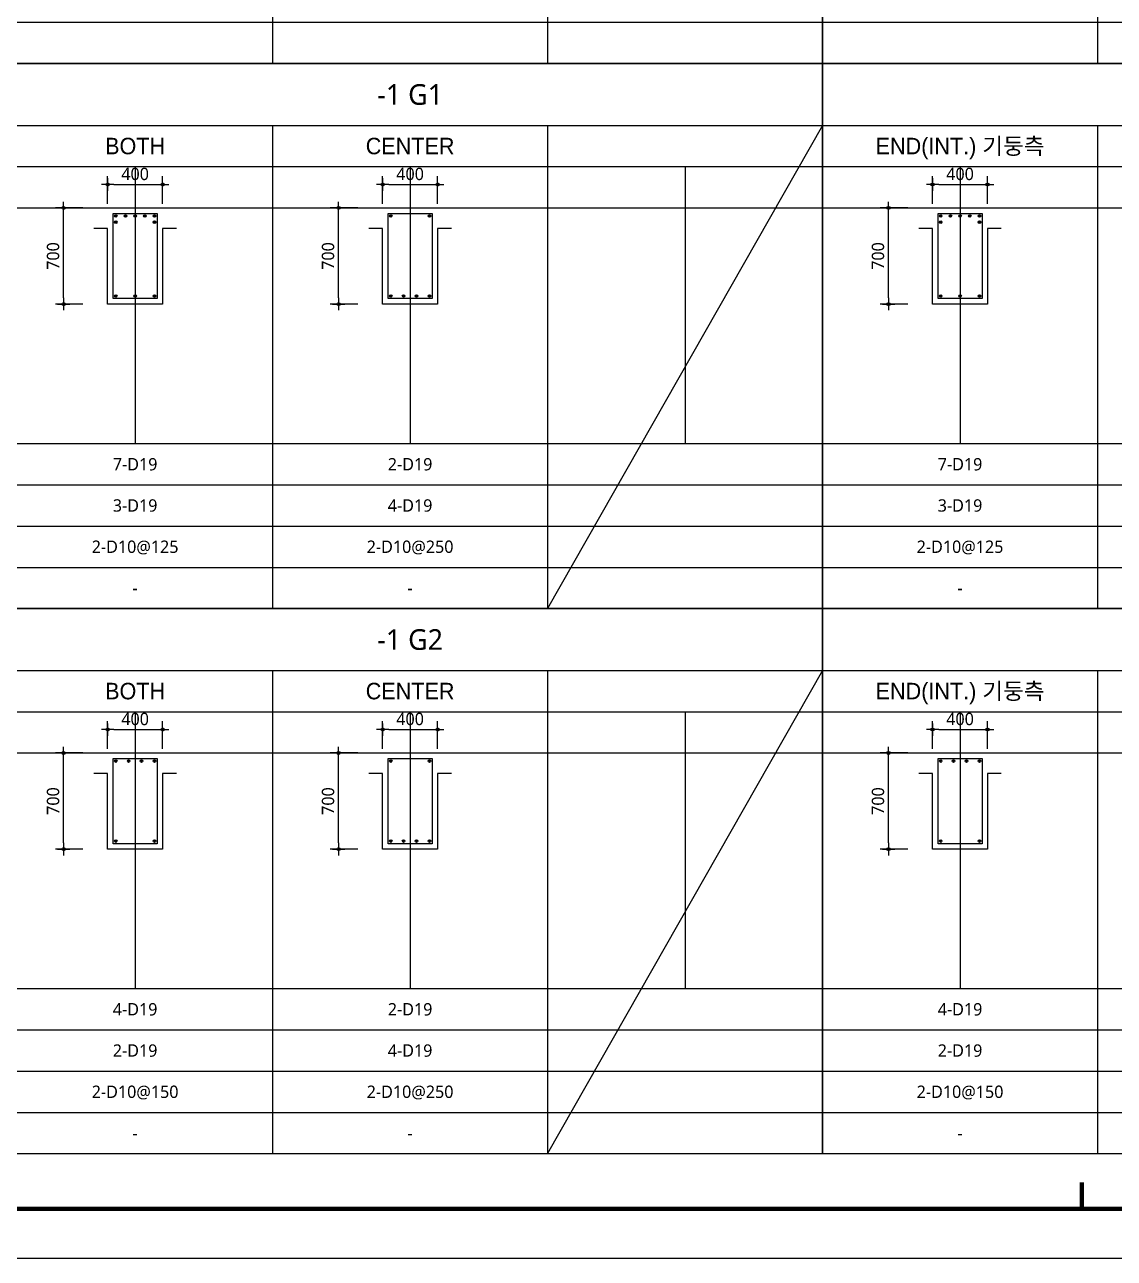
# Model space of a CAD drawing. Header units: millimetres. Extents: x 0 to 252030, y -124740 to 196020.
# Drawn here: x 54350 to 62275, y 89100 to 98073 of the extents above; entities that cross this region are included whole.
import ezdxf
from ezdxf.enums import TextEntityAlignment as Align

# ---------------------------------------------------------------- set-up
doc = ezdxf.new("R2010")
doc.units = ezdxf.units.MM
doc.header["$LTSCALE"] = 30
doc.layers.get('DEFPOINTS').update_dxf_attribs({"color": 142})
for name, color, linetype in [('0-SEC1', 3, 'Continuous'), ('CON', 2, 'Continuous'), ('DIM', 7, 'Continuous'), ('S-철근', 3, 'Continuous'), ('SHEET', 7, 'Continuous'), ('TXT', 3, 'Continuous'), ('XR-FORM_(도룡동)$0$Sheet', 7, 'Continuous')]:
    doc.layers.add(name, color=color, linetype=linetype)
doc.styles.get("Standard").update_dxf_attribs({"font": 'malgun.ttf'})
doc.styles.add('돋움', font='Dotum.ttf')
doc.styles.add('맑은 고딕', font='malgun.ttf')
doc.dimstyles.new('30NDIM', dxfattribs={"dimscale": 50, "dimtxt": 3, "dimasz": 1.5, "dimexe": 2, "dimexo": 6, "dimgap": 1, "dimtad": 1, "dimdec": 0, "dimrnd": 0.25, "dimzin": 0, "dimdsep": 46, "dimtxsty": 'Standard', "dimblk": 'Z_DOT', "dimcen": 5, "dimclrd": 256, "dimclre": 256, "dimclrt": 3, "dimadec": 0, "dimazin": 0, "dimtm": 1e-09, "dimtfac": 1, "dimtdec": 0, "dimtix": 1, "dimtmove": 2, "dimatfit": 1, "dimldrblk": 'Z_DOT', "dimfxl": 1, "dimtolj": 1, "dimtzin": 0, "dimarcsym": 0})

# ---------------------------------------------------------------- blocks, each defined once
blk = doc.blocks.new('XR-FORM_(도룡동)$0$S')
at = {"layer": 'XR-FORM_(도룡동)$0$Sheet', "const_width": 100}
blk.add_lwpolyline([(1850, 57950), (82250, 57950), (82250, 1200), (1850, 1200)], close=True, dxfattribs=at)
at = {"layer": 'XR-FORM_(도룡동)$0$Sheet', "linetype": 'Continuous', "const_width": 100}
blk.add_lwpolyline([(38745, 1846), (38745, 1200)], dxfattribs=at)
blk = doc.blocks.new('XR-FORM_(도룡동)', base_point=(101.33, -56114.51))
at = {"layer": 'DEFPOINTS'}
blk.add_lwpolyline([(0, 0), (420, 0), (420, 297), (0, 297)], close=True, dxfattribs=at)
at = {"xscale": 0.005, "yscale": 0.005, "zscale": 0.005}
blk.add_blockref('XR-FORM_(도룡동)$0$S', (-0.25, 0), dxfattribs=at)
blk = doc.blocks.new('4등분')
at = {"layer": 'DEFPOINTS'}
for p, q in [((1000, 3214.5), (1000, 1200)), ((3000, 3214.5), (3000, 1200)), ((5000, 3214.5), (5000, 1200)), ((0, 2914.5), (6000, 2914.5))]:
    blk.add_line(p, q, dxfattribs=at)
at = {"layer": 'SHEET'}
blk.add_line((0, 3514.5), (6000, 3514.5), dxfattribs=at)
at = {"layer": 'SHEET', "color": 6}
for p, q in [((2000, 3514.5), (2000, 0)), ((4000, 3514.5), (4000, 0)), ((0, 3214.5), (6000, 3214.5)), ((0, 1200), (6000, 1200)), ((0, 900), (6000, 900)), ((0, 600), (6000, 600)), ((0, 300), (6000, 300))]:
    blk.add_line(p, q, dxfattribs=at)
at = {"layer": 'SHEET'}
blk.add_lwpolyline([(6000, 3964.5), (0, 3964.5), (0, 0), (6000, 0)], close=True, dxfattribs=at)
blk = doc.blocks.new('Z_DOT')
at = {"layer": 'DIM', "color": 0}
for p, q in [((-1, 0), (1, 0)), ((0, -1), (0, 1))]:
    blk.add_line(p, q, dxfattribs=at)
for radius in [0.25, 0.125]:
    blk.add_circle((0, 0), radius, dxfattribs=at)
blk = doc.blocks.new('*D824')
at = {"layer": 'DEFPOINTS', "color": 0, "transparency": 16777216}
for p in [(55353, 96910.7), (54953, 96590.5), (55353, 96590.5)]:
    blk.add_point(p, dxfattribs=at)
at = {"layer": 'DIM', "lineweight": -2, "transparency": 16777216}
for p, q in [((54953, 96770.5), (54953, 96970.7)), ((55353, 96770.5), (55353, 96970.7)), ((54998, 96910.7), (55308, 96910.7))]:
    blk.add_line(p, q, dxfattribs=at)
at = {"layer": 'DIM', "lineweight": -2, "transparency": 16777216, "xscale": 45, "yscale": 45, "zscale": 45, "rotation": 180}
blk.add_blockref('Z_DOT', (54953, 96910.7), dxfattribs=at)
at = {"layer": 'DIM', "lineweight": -2, "transparency": 16777216, "xscale": 45, "yscale": 45, "zscale": 45}
blk.add_blockref('Z_DOT', (55353, 96910.7), dxfattribs=at)
at = {"layer": 'DIM', "color": 3, "transparency": 16777216, "insert": (55153, 96987.1), "char_height": 90, "attachment_point": 5}
blk.add_mtext('\\A1;400', dxfattribs=at)
blk = doc.blocks.new('*D825')
at = {"layer": 'DEFPOINTS', "color": 0, "transparency": 16777216}
for p in [(54632.8, 96740.5), (54953, 96740.5), (54953, 96040.5)]:
    blk.add_point(p, dxfattribs=at)
at = {"layer": 'DIM', "lineweight": -2, "transparency": 16777216}
for p, q in [((54773, 96740.5), (54572.8, 96740.5)), ((54632.8, 96085.5), (54632.8, 96695.5)), ((54773, 96040.5), (54572.8, 96040.5))]:
    blk.add_line(p, q, dxfattribs=at)
at = {"layer": 'DIM', "lineweight": -2, "transparency": 16777216, "xscale": 45, "yscale": 45, "zscale": 45}
for p, rotation in [((54632.8, 96740.5), 90), ((54632.8, 96040.5), 270)]:
    blk.add_blockref('Z_DOT', p, dxfattribs=dict(at, rotation=rotation))
at = {"layer": 'DIM', "color": 3, "transparency": 16777216, "insert": (54556.4, 96390.5), "char_height": 90, "attachment_point": 5, "rotation": 90}
blk.add_mtext('\\A1;700', dxfattribs=at)
blk = doc.blocks.new('*D826')
at = {"layer": 'DEFPOINTS', "color": 0, "transparency": 16777216}
for p in [(57353, 96910.7), (56953, 96590.5), (57353, 96590.5)]:
    blk.add_point(p, dxfattribs=at)
at = {"layer": 'DIM', "lineweight": -2, "transparency": 16777216}
for p, q in [((56953, 96770.5), (56953, 96970.7)), ((57353, 96770.5), (57353, 96970.7)), ((56998, 96910.7), (57308, 96910.7))]:
    blk.add_line(p, q, dxfattribs=at)
at = {"layer": 'DIM', "lineweight": -2, "transparency": 16777216, "xscale": 45, "yscale": 45, "zscale": 45, "rotation": 180}
blk.add_blockref('Z_DOT', (56953, 96910.7), dxfattribs=at)
at = {"layer": 'DIM', "lineweight": -2, "transparency": 16777216, "xscale": 45, "yscale": 45, "zscale": 45}
blk.add_blockref('Z_DOT', (57353, 96910.7), dxfattribs=at)
at = {"layer": 'DIM', "color": 3, "transparency": 16777216, "insert": (57153, 96987.1), "char_height": 90, "attachment_point": 5}
blk.add_mtext('\\A1;400', dxfattribs=at)
blk = doc.blocks.new('*D827')
at = {"layer": 'DEFPOINTS', "color": 0, "transparency": 16777216}
for p in [(56632.8, 96740.5), (56953, 96740.5), (56953, 96040.5)]:
    blk.add_point(p, dxfattribs=at)
at = {"layer": 'DIM', "lineweight": -2, "transparency": 16777216}
for p, q in [((56773, 96740.5), (56572.8, 96740.5)), ((56632.8, 96085.5), (56632.8, 96695.5)), ((56773, 96040.5), (56572.8, 96040.5))]:
    blk.add_line(p, q, dxfattribs=at)
at = {"layer": 'DIM', "lineweight": -2, "transparency": 16777216, "xscale": 45, "yscale": 45, "zscale": 45}
for p, rotation in [((56632.8, 96740.5), 90), ((56632.8, 96040.5), 270)]:
    blk.add_blockref('Z_DOT', p, dxfattribs=dict(at, rotation=rotation))
at = {"layer": 'DIM', "color": 3, "transparency": 16777216, "insert": (56556.4, 96390.5), "char_height": 90, "attachment_point": 5, "rotation": 90}
blk.add_mtext('\\A1;700', dxfattribs=at)
blk = doc.blocks.new('*D828')
at = {"layer": 'DEFPOINTS', "color": 0, "transparency": 16777216}
for p in [(61353, 96910.7), (60953, 96590.5), (61353, 96590.5)]:
    blk.add_point(p, dxfattribs=at)
at = {"layer": 'DIM', "lineweight": -2, "transparency": 16777216}
for p, q in [((60953, 96770.5), (60953, 96970.7)), ((61353, 96770.5), (61353, 96970.7)), ((60998, 96910.7), (61308, 96910.7))]:
    blk.add_line(p, q, dxfattribs=at)
at = {"layer": 'DIM', "lineweight": -2, "transparency": 16777216, "xscale": 45, "yscale": 45, "zscale": 45, "rotation": 180}
blk.add_blockref('Z_DOT', (60953, 96910.7), dxfattribs=at)
at = {"layer": 'DIM', "lineweight": -2, "transparency": 16777216, "xscale": 45, "yscale": 45, "zscale": 45}
blk.add_blockref('Z_DOT', (61353, 96910.7), dxfattribs=at)
at = {"layer": 'DIM', "color": 3, "transparency": 16777216, "insert": (61153, 96987.1), "char_height": 90, "attachment_point": 5}
blk.add_mtext('\\A1;400', dxfattribs=at)
blk = doc.blocks.new('*D829')
at = {"layer": 'DEFPOINTS', "color": 0, "transparency": 16777216}
for p in [(60632.8, 96740.5), (60953, 96740.5), (60953, 96040.5)]:
    blk.add_point(p, dxfattribs=at)
at = {"layer": 'DIM', "lineweight": -2, "transparency": 16777216}
for p, q in [((60773, 96740.5), (60572.8, 96740.5)), ((60632.8, 96085.5), (60632.8, 96695.5)), ((60773, 96040.5), (60572.8, 96040.5))]:
    blk.add_line(p, q, dxfattribs=at)
at = {"layer": 'DIM', "lineweight": -2, "transparency": 16777216, "xscale": 45, "yscale": 45, "zscale": 45}
for p, rotation in [((60632.8, 96740.5), 90), ((60632.8, 96040.5), 270)]:
    blk.add_blockref('Z_DOT', p, dxfattribs=dict(at, rotation=rotation))
at = {"layer": 'DIM', "color": 3, "transparency": 16777216, "insert": (60556.4, 96390.5), "char_height": 90, "attachment_point": 5, "rotation": 90}
blk.add_mtext('\\A1;700', dxfattribs=at)
blk = doc.blocks.new('*D836')
at = {"layer": 'DEFPOINTS', "color": 0, "transparency": 16777216}
for p in [(55353, 92946.2), (54953, 92626), (55353, 92626)]:
    blk.add_point(p, dxfattribs=at)
at = {"layer": 'DIM', "lineweight": -2, "transparency": 16777216}
for p, q in [((54953, 92806), (54953, 93006.2)), ((55353, 92806), (55353, 93006.2)), ((54998, 92946.2), (55308, 92946.2))]:
    blk.add_line(p, q, dxfattribs=at)
at = {"layer": 'DIM', "lineweight": -2, "transparency": 16777216, "xscale": 45, "yscale": 45, "zscale": 45, "rotation": 180}
blk.add_blockref('Z_DOT', (54953, 92946.2), dxfattribs=at)
at = {"layer": 'DIM', "lineweight": -2, "transparency": 16777216, "xscale": 45, "yscale": 45, "zscale": 45}
blk.add_blockref('Z_DOT', (55353, 92946.2), dxfattribs=at)
at = {"layer": 'DIM', "color": 3, "transparency": 16777216, "insert": (55153, 93022.6), "char_height": 90, "attachment_point": 5}
blk.add_mtext('\\A1;400', dxfattribs=at)
blk = doc.blocks.new('*D837')
at = {"layer": 'DEFPOINTS', "color": 0, "transparency": 16777216}
for p in [(54632.8, 92776), (54953, 92776), (54953, 92076)]:
    blk.add_point(p, dxfattribs=at)
at = {"layer": 'DIM', "lineweight": -2, "transparency": 16777216}
for p, q in [((54773, 92776), (54572.8, 92776)), ((54632.8, 92121), (54632.8, 92731)), ((54773, 92076), (54572.8, 92076))]:
    blk.add_line(p, q, dxfattribs=at)
at = {"layer": 'DIM', "lineweight": -2, "transparency": 16777216, "xscale": 45, "yscale": 45, "zscale": 45}
for p, rotation in [((54632.8, 92776), 90), ((54632.8, 92076), 270)]:
    blk.add_blockref('Z_DOT', p, dxfattribs=dict(at, rotation=rotation))
at = {"layer": 'DIM', "color": 3, "transparency": 16777216, "insert": (54556.4, 92426), "char_height": 90, "attachment_point": 5, "rotation": 90}
blk.add_mtext('\\A1;700', dxfattribs=at)
blk = doc.blocks.new('*D838')
at = {"layer": 'DEFPOINTS', "color": 0, "transparency": 16777216}
for p in [(57353, 92946.2), (56953, 92626), (57353, 92626)]:
    blk.add_point(p, dxfattribs=at)
at = {"layer": 'DIM', "lineweight": -2, "transparency": 16777216}
for p, q in [((56953, 92806), (56953, 93006.2)), ((57353, 92806), (57353, 93006.2)), ((56998, 92946.2), (57308, 92946.2))]:
    blk.add_line(p, q, dxfattribs=at)
at = {"layer": 'DIM', "lineweight": -2, "transparency": 16777216, "xscale": 45, "yscale": 45, "zscale": 45, "rotation": 180}
blk.add_blockref('Z_DOT', (56953, 92946.2), dxfattribs=at)
at = {"layer": 'DIM', "lineweight": -2, "transparency": 16777216, "xscale": 45, "yscale": 45, "zscale": 45}
blk.add_blockref('Z_DOT', (57353, 92946.2), dxfattribs=at)
at = {"layer": 'DIM', "color": 3, "transparency": 16777216, "insert": (57153, 93022.6), "char_height": 90, "attachment_point": 5}
blk.add_mtext('\\A1;400', dxfattribs=at)
blk = doc.blocks.new('*D839')
at = {"layer": 'DEFPOINTS', "color": 0, "transparency": 16777216}
for p in [(56632.8, 92776), (56953, 92776), (56953, 92076)]:
    blk.add_point(p, dxfattribs=at)
at = {"layer": 'DIM', "lineweight": -2, "transparency": 16777216}
for p, q in [((56773, 92776), (56572.8, 92776)), ((56632.8, 92121), (56632.8, 92731)), ((56773, 92076), (56572.8, 92076))]:
    blk.add_line(p, q, dxfattribs=at)
at = {"layer": 'DIM', "lineweight": -2, "transparency": 16777216, "xscale": 45, "yscale": 45, "zscale": 45}
for p, rotation in [((56632.8, 92776), 90), ((56632.8, 92076), 270)]:
    blk.add_blockref('Z_DOT', p, dxfattribs=dict(at, rotation=rotation))
at = {"layer": 'DIM', "color": 3, "transparency": 16777216, "insert": (56556.4, 92426), "char_height": 90, "attachment_point": 5, "rotation": 90}
blk.add_mtext('\\A1;700', dxfattribs=at)
blk = doc.blocks.new('*D840')
at = {"layer": 'DEFPOINTS', "color": 0, "transparency": 16777216}
for p in [(61353, 92946.2), (60953, 92626), (61353, 92626)]:
    blk.add_point(p, dxfattribs=at)
at = {"layer": 'DIM', "lineweight": -2, "transparency": 16777216}
for p, q in [((60953, 92806), (60953, 93006.2)), ((61353, 92806), (61353, 93006.2)), ((60998, 92946.2), (61308, 92946.2))]:
    blk.add_line(p, q, dxfattribs=at)
at = {"layer": 'DIM', "lineweight": -2, "transparency": 16777216, "xscale": 45, "yscale": 45, "zscale": 45, "rotation": 180}
blk.add_blockref('Z_DOT', (60953, 92946.2), dxfattribs=at)
at = {"layer": 'DIM', "lineweight": -2, "transparency": 16777216, "xscale": 45, "yscale": 45, "zscale": 45}
blk.add_blockref('Z_DOT', (61353, 92946.2), dxfattribs=at)
at = {"layer": 'DIM', "color": 3, "transparency": 16777216, "insert": (61153, 93022.6), "char_height": 90, "attachment_point": 5}
blk.add_mtext('\\A1;400', dxfattribs=at)
blk = doc.blocks.new('*D841')
at = {"layer": 'DEFPOINTS', "color": 0, "transparency": 16777216}
for p in [(60632.8, 92776), (60953, 92776), (60953, 92076)]:
    blk.add_point(p, dxfattribs=at)
at = {"layer": 'DIM', "lineweight": -2, "transparency": 16777216}
for p, q in [((60773, 92776), (60572.8, 92776)), ((60632.8, 92121), (60632.8, 92731)), ((60773, 92076), (60572.8, 92076))]:
    blk.add_line(p, q, dxfattribs=at)
at = {"layer": 'DIM', "lineweight": -2, "transparency": 16777216, "xscale": 45, "yscale": 45, "zscale": 45}
for p, rotation in [((60632.8, 92776), 90), ((60632.8, 92076), 270)]:
    blk.add_blockref('Z_DOT', p, dxfattribs=dict(at, rotation=rotation))
at = {"layer": 'DIM', "color": 3, "transparency": 16777216, "insert": (60556.4, 92426), "char_height": 90, "attachment_point": 5, "rotation": 90}
blk.add_mtext('\\A1;700', dxfattribs=at)

msp = doc.modelspace()

# ---------------------------------------------------------------- hatches: boundary and pattern name
at = {"layer": 'S-철근'}
h = msp.add_hatch(color=256, dxfattribs=at)
edge = h.paths.add_edge_path()
edge.add_arc((55012.08013, 96681.41992), 9.55, 0, 180)
edge.add_arc((55012.08013, 96681.41992), 9.55, 180, 360)
h = msp.add_hatch(color=256, dxfattribs=at)
edge = h.paths.add_edge_path()
edge.add_arc((55012.08013, 96637.31992), 9.55, 0, 180)
edge.add_arc((55012.08013, 96637.31992), 9.55, 180, 360)
h = msp.add_hatch(color=256, dxfattribs=at)
edge = h.paths.add_edge_path()
edge.add_arc((55082.54013, 96681.41992), 9.55, 0, 180)
edge.add_arc((55082.54013, 96681.41992), 9.55, 180, 360)
h = msp.add_hatch(color=256, dxfattribs=at)
edge = h.paths.add_edge_path()
edge.add_arc((55153.00013, 96681.41992), 9.55, 0, 180)
edge.add_arc((55153.00013, 96681.41992), 9.55, 180, 360)
h = msp.add_hatch(color=256, dxfattribs=at)
edge = h.paths.add_edge_path()
edge.add_arc((55223.46013, 96681.41992), 9.55, 0, 180)
edge.add_arc((55223.46013, 96681.41992), 9.55, 180, 360)
h = msp.add_hatch(color=256, dxfattribs=at)
edge = h.paths.add_edge_path()
edge.add_arc((55293.92013, 96681.41992), 9.55, 0, 180)
edge.add_arc((55293.92013, 96681.41992), 9.55, 180, 360)
h = msp.add_hatch(color=256, dxfattribs=at)
edge = h.paths.add_edge_path()
edge.add_arc((55293.92013, 96637.31992), 9.55, 0, 180)
edge.add_arc((55293.92013, 96637.31992), 9.55, 180, 360)
h = msp.add_hatch(color=256, dxfattribs=at)
edge = h.paths.add_edge_path()
edge.add_arc((57012.08013, 96681.41992), 9.55, 0, 180)
edge.add_arc((57012.08013, 96681.41992), 9.55, 180, 360)
h = msp.add_hatch(color=256, dxfattribs=at)
edge = h.paths.add_edge_path()
edge.add_arc((57293.92013, 96681.41992), 9.55, 0, 180)
edge.add_arc((57293.92013, 96681.41992), 9.55, 180, 360)
h = msp.add_hatch(color=256, dxfattribs=at)
edge = h.paths.add_edge_path()
edge.add_arc((61012.08013, 96681.41992), 9.55, 0, 180)
edge.add_arc((61012.08013, 96681.41992), 9.55, 180, 360)
h = msp.add_hatch(color=256, dxfattribs=at)
edge = h.paths.add_edge_path()
edge.add_arc((61012.08013, 96637.31992), 9.55, 0, 180)
edge.add_arc((61012.08013, 96637.31992), 9.55, 180, 360)
h = msp.add_hatch(color=256, dxfattribs=at)
edge = h.paths.add_edge_path()
edge.add_arc((61082.54013, 96681.41992), 9.55, 0, 180)
edge.add_arc((61082.54013, 96681.41992), 9.55, 180, 360)
h = msp.add_hatch(color=256, dxfattribs=at)
edge = h.paths.add_edge_path()
edge.add_arc((61153.00013, 96681.41992), 9.55, 0, 180)
edge.add_arc((61153.00013, 96681.41992), 9.55, 180, 360)
h = msp.add_hatch(color=256, dxfattribs=at)
edge = h.paths.add_edge_path()
edge.add_arc((61223.46013, 96681.41992), 9.55, 0, 180)
edge.add_arc((61223.46013, 96681.41992), 9.55, 180, 360)
h = msp.add_hatch(color=256, dxfattribs=at)
edge = h.paths.add_edge_path()
edge.add_arc((61293.92013, 96681.41992), 9.55, 0, 180)
edge.add_arc((61293.92013, 96681.41992), 9.55, 180, 360)
h = msp.add_hatch(color=256, dxfattribs=at)
edge = h.paths.add_edge_path()
edge.add_arc((61293.92013, 96637.31992), 9.55, 0, 180)
edge.add_arc((61293.92013, 96637.31992), 9.55, 180, 360)
h = msp.add_hatch(color=256, dxfattribs=at)
edge = h.paths.add_edge_path()
edge.add_arc((55012.08013, 96099.57992), 9.55, 0, 180)
edge.add_arc((55012.08013, 96099.57992), 9.55, 180, 360)
h = msp.add_hatch(color=256, dxfattribs=at)
edge = h.paths.add_edge_path()
edge.add_arc((55153.00013, 96099.57992), 9.55, 0, 180)
edge.add_arc((55153.00013, 96099.57992), 9.55, 180, 360)
h = msp.add_hatch(color=256, dxfattribs=at)
edge = h.paths.add_edge_path()
edge.add_arc((55293.92013, 96099.57992), 9.55, 0, 180)
edge.add_arc((55293.92013, 96099.57992), 9.55, 180, 360)
h = msp.add_hatch(color=256, dxfattribs=at)
edge = h.paths.add_edge_path()
edge.add_arc((57012.08013, 96099.57992), 9.55, 0, 180)
edge.add_arc((57012.08013, 96099.57992), 9.55, 180, 360)
h = msp.add_hatch(color=256, dxfattribs=at)
edge = h.paths.add_edge_path()
edge.add_arc((57106.0268, 96099.57992), 9.55, 0, 180)
edge.add_arc((57106.0268, 96099.57992), 9.55, 180, 360)
h = msp.add_hatch(color=256, dxfattribs=at)
edge = h.paths.add_edge_path()
edge.add_arc((57199.97347, 96099.57992), 9.55, 0, 180)
edge.add_arc((57199.97347, 96099.57992), 9.55, 180, 360)
h = msp.add_hatch(color=256, dxfattribs=at)
edge = h.paths.add_edge_path()
edge.add_arc((57293.92013, 96099.57992), 9.55, 0, 180)
edge.add_arc((57293.92013, 96099.57992), 9.55, 180, 360)
h = msp.add_hatch(color=256, dxfattribs=at)
edge = h.paths.add_edge_path()
edge.add_arc((61012.08013, 96099.57992), 9.55, 0, 180)
edge.add_arc((61012.08013, 96099.57992), 9.55, 180, 360)
h = msp.add_hatch(color=256, dxfattribs=at)
edge = h.paths.add_edge_path()
edge.add_arc((61153.00013, 96099.57992), 9.55, 0, 180)
edge.add_arc((61153.00013, 96099.57992), 9.55, 180, 360)
h = msp.add_hatch(color=256, dxfattribs=at)
edge = h.paths.add_edge_path()
edge.add_arc((61293.92013, 96099.57992), 9.55, 0, 180)
edge.add_arc((61293.92013, 96099.57992), 9.55, 180, 360)
h = msp.add_hatch(color=256, dxfattribs=at)
edge = h.paths.add_edge_path()
edge.add_arc((55012.08013, 92716.91992), 9.55, 0, 180)
edge.add_arc((55012.08013, 92716.91992), 9.55, 180, 360)
h = msp.add_hatch(color=256, dxfattribs=at)
edge = h.paths.add_edge_path()
edge.add_arc((55106.0268, 92716.91992), 9.55, 0, 180)
edge.add_arc((55106.0268, 92716.91992), 9.55, 180, 360)
h = msp.add_hatch(color=256, dxfattribs=at)
edge = h.paths.add_edge_path()
edge.add_arc((55199.97347, 92716.91992), 9.55, 0, 180)
edge.add_arc((55199.97347, 92716.91992), 9.55, 180, 360)
h = msp.add_hatch(color=256, dxfattribs=at)
edge = h.paths.add_edge_path()
edge.add_arc((55293.92013, 92716.91992), 9.55, 0, 180)
edge.add_arc((55293.92013, 92716.91992), 9.55, 180, 360)
h = msp.add_hatch(color=256, dxfattribs=at)
edge = h.paths.add_edge_path()
edge.add_arc((57012.08013, 92716.91992), 9.55, 0, 180)
edge.add_arc((57012.08013, 92716.91992), 9.55, 180, 360)
h = msp.add_hatch(color=256, dxfattribs=at)
edge = h.paths.add_edge_path()
edge.add_arc((57293.92013, 92716.91992), 9.55, 0, 180)
edge.add_arc((57293.92013, 92716.91992), 9.55, 180, 360)
h = msp.add_hatch(color=256, dxfattribs=at)
edge = h.paths.add_edge_path()
edge.add_arc((61012.08013, 92716.91992), 9.55, 0, 180)
edge.add_arc((61012.08013, 92716.91992), 9.55, 180, 360)
h = msp.add_hatch(color=256, dxfattribs=at)
edge = h.paths.add_edge_path()
edge.add_arc((61106.0268, 92716.91992), 9.55, 0, 180)
edge.add_arc((61106.0268, 92716.91992), 9.55, 180, 360)
h = msp.add_hatch(color=256, dxfattribs=at)
edge = h.paths.add_edge_path()
edge.add_arc((61199.97347, 92716.91992), 9.55, 0, 180)
edge.add_arc((61199.97347, 92716.91992), 9.55, 180, 360)
h = msp.add_hatch(color=256, dxfattribs=at)
edge = h.paths.add_edge_path()
edge.add_arc((61293.92013, 92716.91992), 9.55, 0, 180)
edge.add_arc((61293.92013, 92716.91992), 9.55, 180, 360)
h = msp.add_hatch(color=256, dxfattribs=at)
edge = h.paths.add_edge_path()
edge.add_arc((55012.08013, 92135.07992), 9.55, 0, 180)
edge.add_arc((55012.08013, 92135.07992), 9.55, 180, 360)
h = msp.add_hatch(color=256, dxfattribs=at)
edge = h.paths.add_edge_path()
edge.add_arc((55293.92013, 92135.07992), 9.55, 0, 180)
edge.add_arc((55293.92013, 92135.07992), 9.55, 180, 360)
h = msp.add_hatch(color=256, dxfattribs=at)
edge = h.paths.add_edge_path()
edge.add_arc((57012.08013, 92135.07992), 9.55, 0, 180)
edge.add_arc((57012.08013, 92135.07992), 9.55, 180, 360)
h = msp.add_hatch(color=256, dxfattribs=at)
edge = h.paths.add_edge_path()
edge.add_arc((57106.0268, 92135.07992), 9.55, 0, 180)
edge.add_arc((57106.0268, 92135.07992), 9.55, 180, 360)
h = msp.add_hatch(color=256, dxfattribs=at)
edge = h.paths.add_edge_path()
edge.add_arc((57199.97347, 92135.07992), 9.55, 0, 180)
edge.add_arc((57199.97347, 92135.07992), 9.55, 180, 360)
h = msp.add_hatch(color=256, dxfattribs=at)
edge = h.paths.add_edge_path()
edge.add_arc((57293.92013, 92135.07992), 9.55, 0, 180)
edge.add_arc((57293.92013, 92135.07992), 9.55, 180, 360)
h = msp.add_hatch(color=256, dxfattribs=at)
edge = h.paths.add_edge_path()
edge.add_arc((61012.08013, 92135.07992), 9.55, 0, 180)
edge.add_arc((61012.08013, 92135.07992), 9.55, 180, 360)
h = msp.add_hatch(color=256, dxfattribs=at)
edge = h.paths.add_edge_path()
edge.add_arc((61293.92013, 92135.07992), 9.55, 0, 180)
edge.add_arc((61293.92013, 92135.07992), 9.55, 180, 360)

# ---------------------------------------------------------------- linework, layer by layer
at = {"layer": 'CON', "color": 8}
for p, q in [((54853.00013, 96740.49992), (55453.00013, 96740.49992)), ((56853.00013, 96740.49992), (57453.00013, 96740.49992)), ((60853.00013, 96740.49992), (61453.00013, 96740.49992)), ((54853.00013, 92775.99992), (55453.00013, 92775.99992)), ((56853.00013, 92775.99992), (57453.00013, 92775.99992)), ((60853.00013, 92775.99992), (61453.00013, 92775.99992))]:
    msp.add_line(p, q, dxfattribs=at)
for points in [[(55453.00013, 96590.49992), (55353.00013, 96590.49992), (55353.00013, 96040.49992), (54953.00013, 96040.49992), (54953.00013, 96590.49992), (54853.00013, 96590.49992)], [(57453.00013, 96590.49992), (57353.00013, 96590.49992), (57353.00013, 96040.49992), (56953.00013, 96040.49992), (56953.00013, 96590.49992), (56853.00013, 96590.49992)], [(61453.00013, 96590.49992), (61353.00013, 96590.49992), (61353.00013, 96040.49992), (60953.00013, 96040.49992), (60953.00013, 96590.49992), (60853.00013, 96590.49992)], [(55453.00013, 92625.99992), (55353.00013, 92625.99992), (55353.00013, 92075.99992), (54953.00013, 92075.99992), (54953.00013, 92625.99992), (54853.00013, 92625.99992)], [(57453.00013, 92625.99992), (57353.00013, 92625.99992), (57353.00013, 92075.99992), (56953.00013, 92075.99992), (56953.00013, 92625.99992), (56853.00013, 92625.99992)], [(61453.00013, 92625.99992), (61353.00013, 92625.99992), (61353.00013, 92075.99992), (60953.00013, 92075.99992), (60953.00013, 92625.99992), (60853.00013, 92625.99992)]]:
    msp.add_lwpolyline(points, dxfattribs=at)
at = {"layer": 'S-철근'}
for points in [[(54993.00013, 96080.49992), (54993.00013, 96700.49992), (55313.00013, 96700.49992), (55313.00013, 96080.49992), (54993.00013, 96080.49992)], [(56993.00013, 96080.49992), (56993.00013, 96700.49992), (57313.00013, 96700.49992), (57313.00013, 96080.49992), (56993.00013, 96080.49992)], [(60993.00013, 96080.49992), (60993.00013, 96700.49992), (61313.00013, 96700.49992), (61313.00013, 96080.49992), (60993.00013, 96080.49992)], [(54993.00013, 92115.99992), (54993.00013, 92735.99992), (55313.00013, 92735.99992), (55313.00013, 92115.99992), (54993.00013, 92115.99992)], [(56993.00013, 92115.99992), (56993.00013, 92735.99992), (57313.00013, 92735.99992), (57313.00013, 92115.99992), (56993.00013, 92115.99992)], [(60993.00013, 92115.99992), (60993.00013, 92735.99992), (61313.00013, 92735.99992), (61313.00013, 92115.99992), (60993.00013, 92115.99992)]]:
    msp.add_lwpolyline(points, dxfattribs=at)
for centre in [(55012.08013, 96681.41992), (55012.08013, 96637.31992), (55082.54013, 96681.41992), (55153.00013, 96681.41992), (55223.46013, 96681.41992), (55293.92013, 96681.41992), (55293.92013, 96637.31992), (57012.08013, 96681.41992), (57293.92013, 96681.41992), (61012.08013, 96681.41992), (61012.08013, 96637.31992), (61082.54013, 96681.41992), (61153.00013, 96681.41992), (61223.46013, 96681.41992), (61293.92013, 96681.41992), (61293.92013, 96637.31992), (55012.08013, 96099.57992), (55153.00013, 96099.57992), (55293.92013, 96099.57992), (57012.08013, 96099.57992), (57106.0268, 96099.57992), (57199.97347, 96099.57992), (57293.92013, 96099.57992), (61012.08013, 96099.57992), (61153.00013, 96099.57992), (61293.92013, 96099.57992), (55012.08013, 92716.91992), (55106.0268, 92716.91992), (55199.97347, 92716.91992), (55293.92013, 92716.91992), (57012.08013, 92716.91992), (57293.92013, 92716.91992), (61012.08013, 92716.91992), (61106.0268, 92716.91992), (61199.97347, 92716.91992), (61293.92013, 92716.91992), (55012.08013, 92135.07992), (55293.92013, 92135.07992), (57012.08013, 92135.07992), (57106.0268, 92135.07992), (57199.97347, 92135.07992), (57293.92013, 92135.07992), (61012.08013, 92135.07992), (61293.92013, 92135.07992)]:
    msp.add_circle(centre, 9.55, dxfattribs=at)
at = {"layer": 'SHEET'}
for p, q in [((60153.00013, 97340.49992), (58153.00013, 93825.99992)), ((60153.00013, 93375.99992), (58153.00013, 89861.49992))]:
    msp.add_line(p, q, dxfattribs=at)

# ---------------------------------------------------------------- block references
for p in [(54153.00013, 97790.49992), (60153.00013, 97790.49992), (54153.00013, 93825.99992), (60153.00013, 93825.99992), (54153.00013, 89861.49992), (60153.00013, 89861.49992)]:
    msp.add_blockref('4등분', p)
at = {"layer": '0-SEC1', "xscale": 60, "yscale": 60, "zscale": 60}
msp.add_blockref('XR-FORM_(도룡동)', (56510.02429, -3277770.57868), dxfattribs=at)

# ---------------------------------------------------------------- texts
at = {"layer": 'TXT', "color": 2, "style": '맑은 고딕'}
for s, p in [('-1 G1', (57153.00013, 97565.49992)), ('-1 G2', (57153.00013, 93600.99992))]:
    msp.add_text(s, height=150, dxfattribs=at).set_placement(p, align=Align.MIDDLE_CENTER)
at = {"layer": 'TXT'}
for s, height, style, p in [('BOTH', 120, '돋움', (55153.00013, 97190.49992)), ('CENTER', 120, '돋움', (57153.00013, 97190.49992)), ('END(INT.) 기둥측', 120, '돋움', (61153.00013, 97190.49992)), ('7-D19', 90, '맑은 고딕', (55153.00013, 94875.99992)), ('2-D19', 90, '맑은 고딕', (57153.00013, 94875.99992)), ('7-D19', 90, '맑은 고딕', (61153.00013, 94875.99992)), ('3-D19', 90, '맑은 고딕', (55153.00013, 94575.99992)), ('4-D19', 90, '맑은 고딕', (57153.00013, 94575.99992)), ('3-D19', 90, '맑은 고딕', (61153.00013, 94575.99992)), ('2-D10@125', 90, '맑은 고딕', (55153.00013, 94275.99992)), ('2-D10@250', 90, '맑은 고딕', (57153.00013, 94275.99992)), ('2-D10@125', 90, '맑은 고딕', (61153.00013, 94275.99992)), ('-', 90, '맑은 고딕', (55153.00013, 93975.99992)), ('-', 90, '맑은 고딕', (57153.00013, 93975.99992)), ('-', 90, '맑은 고딕', (61153.00013, 93975.99992)), ('BOTH', 120, '돋움', (55153.00013, 93225.99992)), ('CENTER', 120, '돋움', (57153.00013, 93225.99992)), ('END(INT.) 기둥측', 120, '돋움', (61153.00013, 93225.99992)), ('4-D19', 90, '맑은 고딕', (55153.00013, 90911.49992)), ('2-D19', 90, '맑은 고딕', (57153.00013, 90911.49992)), ('4-D19', 90, '맑은 고딕', (61153.00013, 90911.49992)), ('2-D19', 90, '맑은 고딕', (55153.00013, 90611.49992)), ('4-D19', 90, '맑은 고딕', (57153.00013, 90611.49992)), ('2-D19', 90, '맑은 고딕', (61153.00013, 90611.49992)), ('2-D10@150', 90, '맑은 고딕', (55153.00013, 90311.49992)), ('2-D10@250', 90, '맑은 고딕', (57153.00013, 90311.49992)), ('2-D10@150', 90, '맑은 고딕', (61153.00013, 90311.49992)), ('-', 90, '맑은 고딕', (55153.00013, 90011.49992)), ('-', 90, '맑은 고딕', (57153.00013, 90011.49992)), ('-', 90, '맑은 고딕', (61153.00013, 90011.49992))]:
    msp.add_text(s, height=height, dxfattribs=dict(at, style=style)).set_placement(p, align=Align.MIDDLE_CENTER)

# ---------------------------------------------------------------- dimensions: what is measured, and where the dimension line sits
at = {"layer": 'DIM'}
for base, p1, p2, picture, middle in [((55353.00013, 96910.65148), (54953.00013, 96590.49992), (55353.00013, 96590.49992), '*D824', (55153.00013, 96987.14945)), ((57353.00013, 96910.65148), (56953.00013, 96590.49992), (57353.00013, 96590.49992), '*D826', (57153.00013, 96987.14945)), ((61353.00013, 96910.65148), (60953.00013, 96590.49992), (61353.00013, 96590.49992), '*D828', (61153.00013, 96987.14945)), ((55353.00013, 92946.15148), (54953.00013, 92625.99992), (55353.00013, 92625.99992), '*D836', (55153.00013, 93022.64945)), ((57353.00013, 92946.15148), (56953.00013, 92625.99992), (57353.00013, 92625.99992), '*D838', (57153.00013, 93022.64945)), ((61353.00013, 92946.15148), (60953.00013, 92625.99992), (61353.00013, 92625.99992), '*D840', (61153.00013, 93022.64945))]:
    dim = msp.add_linear_dim(base=base, p1=p1, p2=p2, dimstyle='30NDIM', override={"dimscale": 30, "dimtxsty": 'Standard'}, dxfattribs=at)
    dim.commit()
    dim.dimension.update_dxf_attribs({"geometry": picture, "text_midpoint": middle})
for base, p1, p2, picture, middle in [((54632.84857, 96740.49992), (54953.00013, 96040.49992), (54953.00013, 96740.49992), '*D825', (54556.3506, 96390.49992)), ((56632.84857, 96740.49992), (56953.00013, 96040.49992), (56953.00013, 96740.49992), '*D827', (56556.3506, 96390.49992)), ((60632.84857, 96740.49992), (60953.00013, 96040.49992), (60953.00013, 96740.49992), '*D829', (60556.3506, 96390.49992)), ((54632.84857, 92775.99992), (54953.00013, 92075.99992), (54953.00013, 92775.99992), '*D837', (54556.3506, 92425.99992)), ((56632.84857, 92775.99992), (56953.00013, 92075.99992), (56953.00013, 92775.99992), '*D839', (56556.3506, 92425.99992)), ((60632.84857, 92775.99992), (60953.00013, 92075.99992), (60953.00013, 92775.99992), '*D841', (60556.3506, 92425.99992))]:
    dim = msp.add_linear_dim(base=base, p1=p1, p2=p2, angle=90, dimstyle='30NDIM', override={"dimscale": 30, "dimtxsty": 'Standard'}, dxfattribs=at)
    dim.commit()
    dim.dimension.update_dxf_attribs({"geometry": picture, "text_midpoint": middle})

doc.saveas('drawing.dxf')
